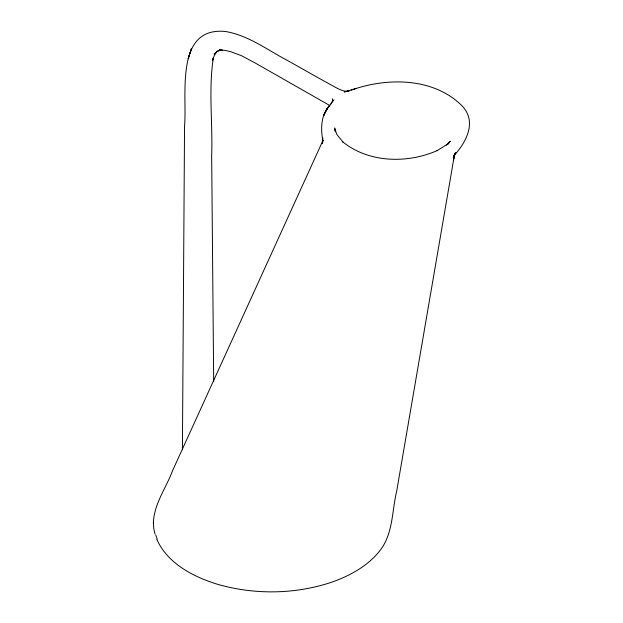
<?xml version="1.0" encoding="UTF-8"?>
<svg xmlns="http://www.w3.org/2000/svg" width="623" height="623" viewBox="0 0 623 623"><rect width="100%" height="100%" fill="white"/><g stroke="black" fill="none" stroke-linecap="round" stroke-linejoin="round"><path stroke-width="0.93" d="M182.414 449.767L184.548 126.15C187.336 95.615 174.261 26.524 225.331 31.477C248.616 35.316 267.835 50.323 288.324 60.929C304.25 69.916 320.144 78.981 336.194 87.742C340.197 89.759 344.511 92.072 349.137 90.958L344.153 91.947L356.185 88.521M153.375 522.915C153.982 503.937 166.131 487.941 172.579 470.677L322.955 140.494M454.128 156.809L396.687 491.173C392.007 510.478 393.191 532.291 381.089 549.065C369.307 565.038 351.286 575.138 332.931 581.765L332.698 581.859C296.003 594.365 255.438 595.027 218.182 584.483L218.089 584.46C193.73 577.038 167.821 563.838 156.848 539.463M454.821 153.414L453.497 159.854L454.72 153.881L453.7 156.856L455.273 153.227L453.264 157.346L455.841 152.682L453.98 155.579C466.65 141.904 477.522 120.94 461.308 105.092C432.681 77.369 386.727 77.4 351.138 90.14M323.142 140.315L322.317 143.57L322.644 137.745L322.862 140.876C320.619 128.712 320.767 115.138 329.606 105.412L326.95 109.064L323.617 115.707L327.293 108.581L326.95 109.064L333.967 99.836M330.727 104.337L332.814 100.373L332.215 98.792M447.968 144.03L449.432 142.192L447.797 144.24M449.019 142.799L450.367 141.273L446.294 145.034L447.026 144.435L437.027 150.68L437.533 150.439C407.66 163.724 368.699 163.047 342.666 141.764L342.977 142.075L336.809 134.358L334.613 127.98L335.182 130.744M220.355 50.027L217.271 51.398L214.117 54.185L216.726 51.849L214.226 55.743L212.412 60.774L213.409 57.596C208.323 89.899 212.864 122.949 211.664 155.485L213.681 381.697M219.491 50.253L217.855 50.829L222.489 50.175L219.312 49.965L224.607 50.346L230.16 51.507L241.187 55.564L254.877 62.814L329.84 105.544M155.727 534.853L157.222 539.191M154.917 533.927L153.741 528.273L153.351 522.541M334.956 129.701L335.291 131.757M190.381 51.818L188.162 58.741L191.417 48.617L190.381 51.818"/></g></svg>
